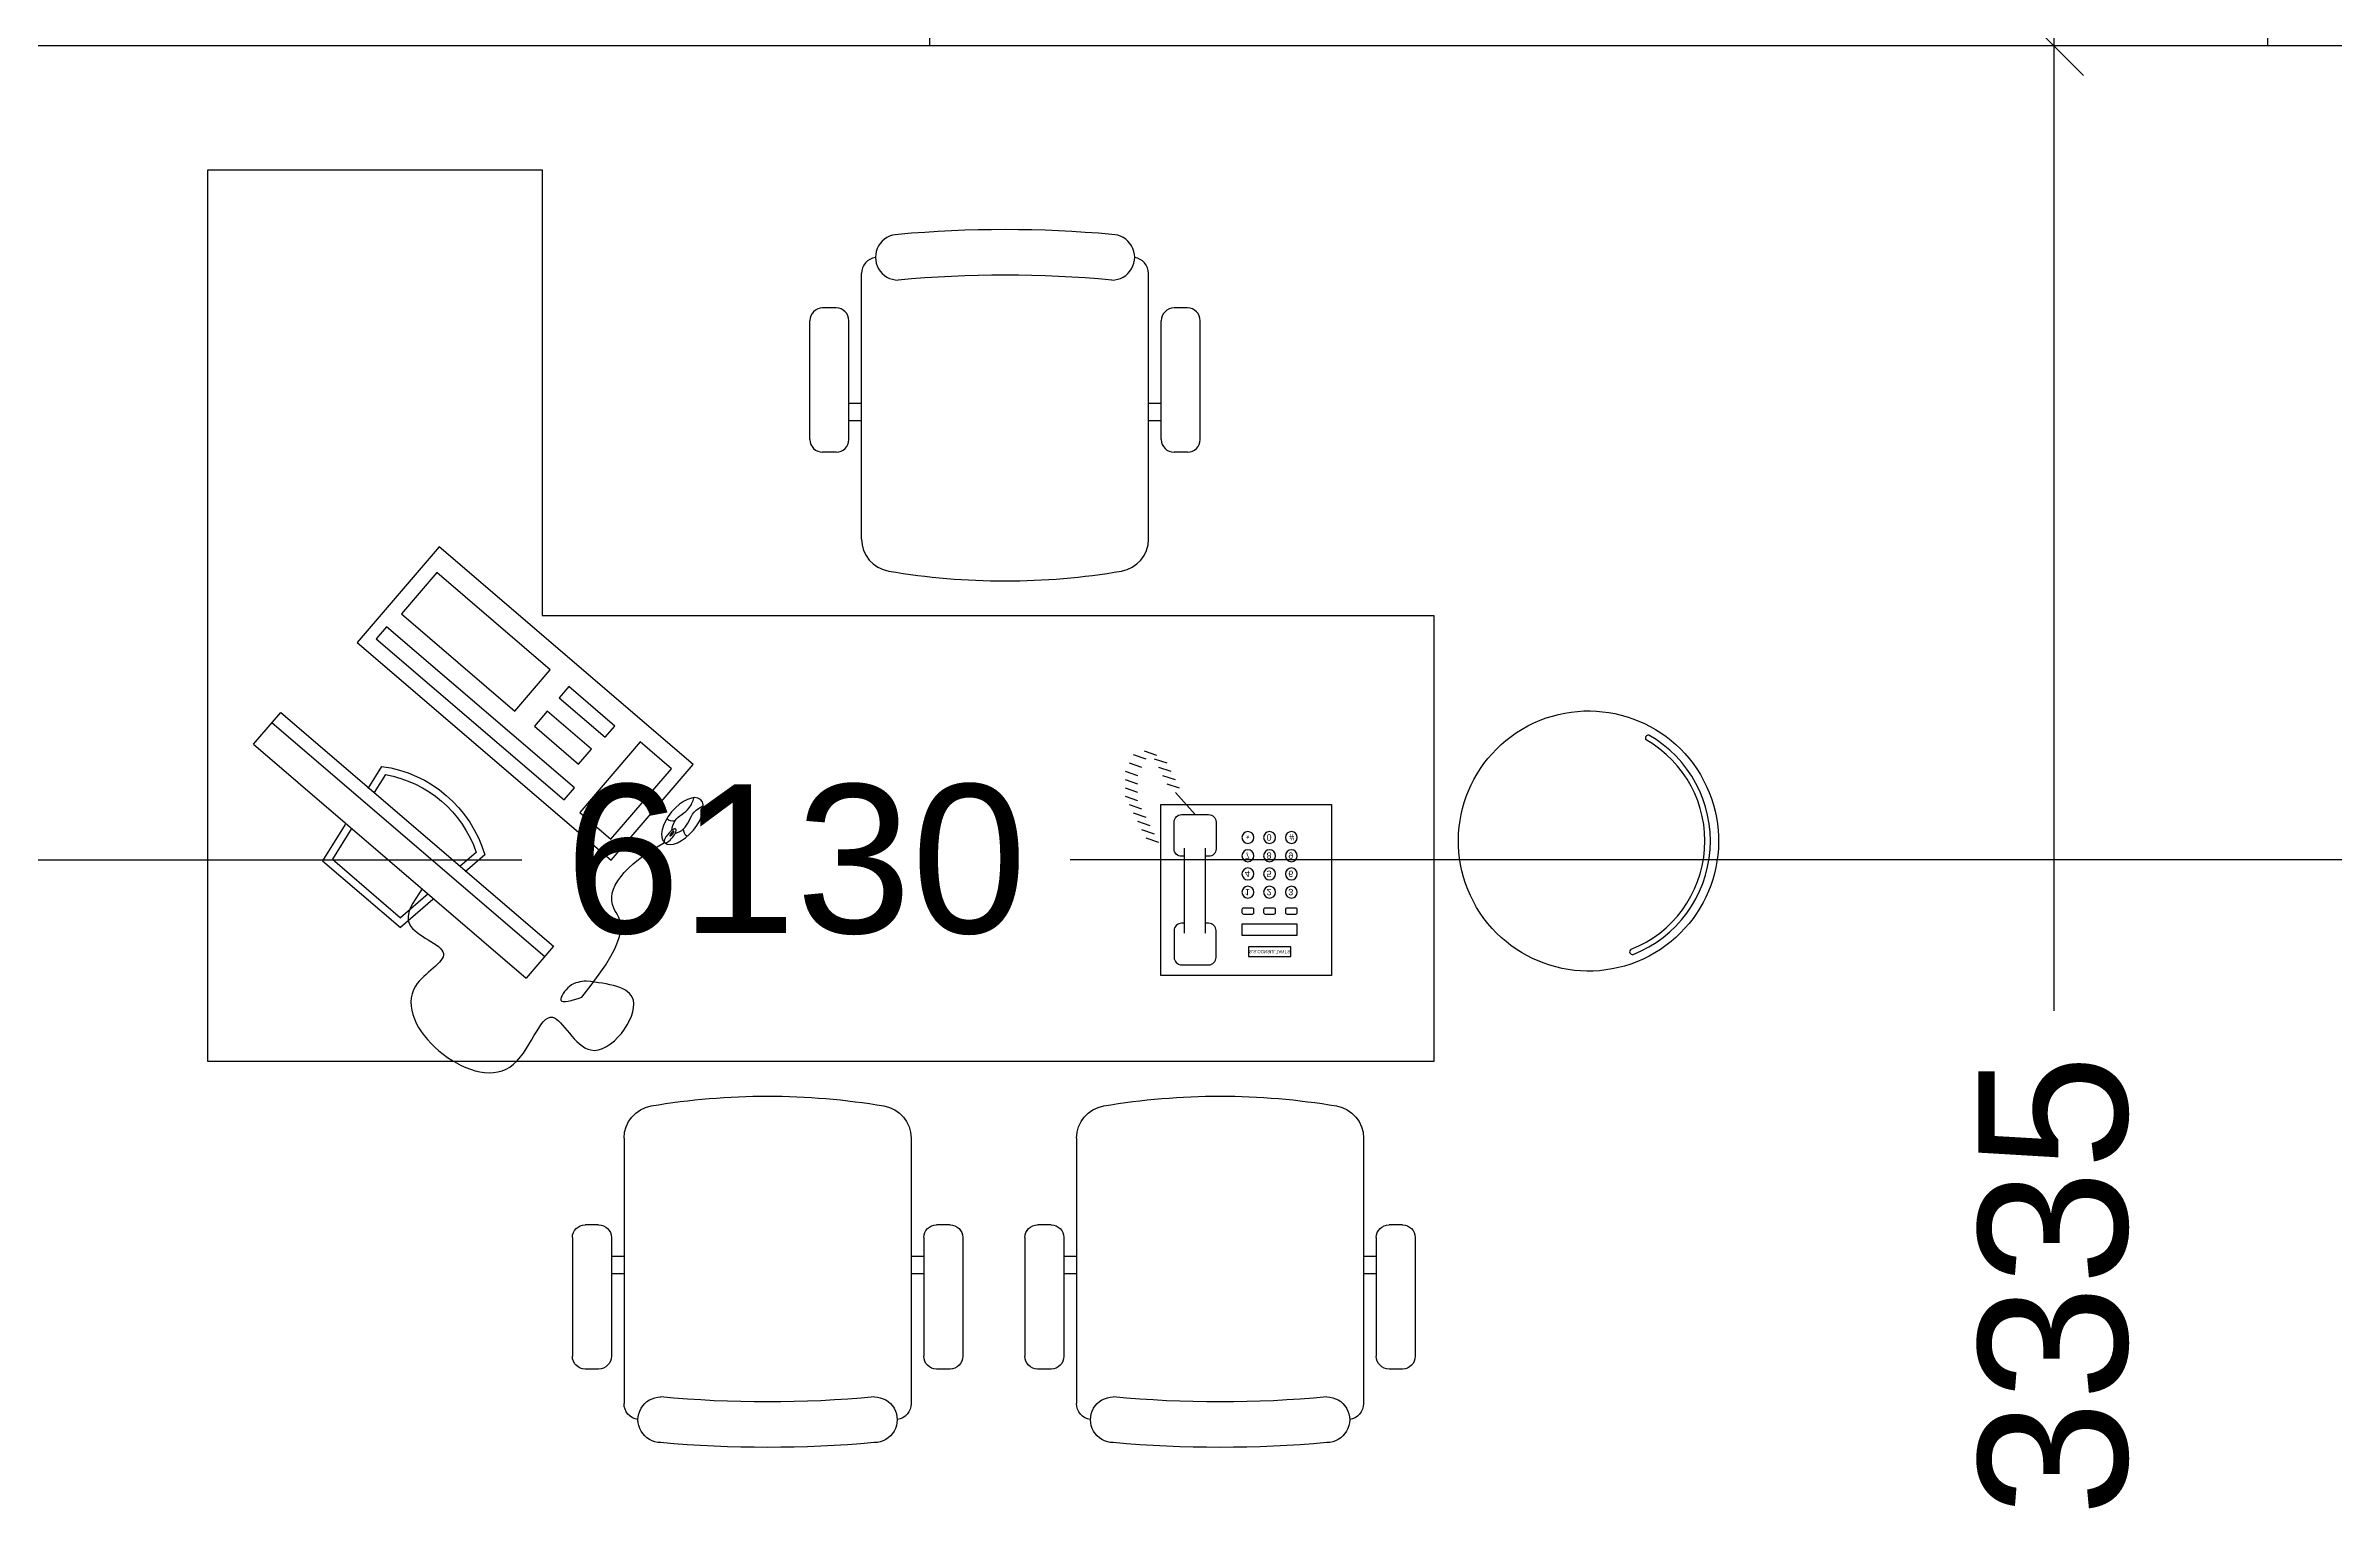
# Model space of a CAD drawing. Extents: x 6345096 to 6738923, y -6490958 to -6305885.
# Drawn here: x 6625872 to 6628951, y -6380684 to -6378705 of the extents above; entities that cross this region are included whole.
import ezdxf

# ---------------------------------------------------------------- set-up
doc = ezdxf.new("R2010")
doc.units = 0
doc.header["$LTSCALE"] = 600
doc.header["$MEASUREMENT"] = 0
doc.header["$PDMODE"] = 35
doc.linetypes.add('HIDDEN', pattern=[0.375, 0.25, -0.125])
doc.layers.get('0').update_dxf_attribs({"linetype": 'CONTINUOUS'})
doc.layers.get('Defpoints').update_dxf_attribs({"linetype": 'CONTINUOUS'})
for name, color, linetype in [('DIM-TEXT', 8, 'CONTINUOUS'), ('furniture', 33, 'CONTINUOUS'), ('HS', 251, 'CONTINUOUS'), ('Walls', 7, 'CONTINUOUS'), ('WIN', 151, 'CONTINUOUS'), ('Working Dim', 5, 'CONTINUOUS')]:
    doc.layers.add(name, color=color, linetype=linetype)
doc.styles.add('ari', font='arial.ttf')
doc.styles.add('ARIAL', font='arial.ttf')
doc.styles.add('RT', font='romant.shx')
doc.dimstyles.new('int. dim', dxfattribs={"dimtxt": 200, "dimasz": 80, "dimexe": 80, "dimexo": 0, "dimgap": 70, "dimtad": 0, "dimdec": 0, "dimzin": 12, "dimdsep": 46, "dimtxsty": 'ari', "dimblk": 'OBLIQUE', "dimcen": 2, "dimdle": 80, "dimclrd": 256, "dimclre": 256, "dimclrt": 6, "dimadec": 0, "dimazin": 0, "dimtfac": 1, "dimtdec": 0, "dimtix": 1, "dimtmove": 2, "dimatfit": 3, "dimfxl": 1, "dimtolj": 1, "dimtzin": 0, "dimlwd": -1, "dimlwe": -1, "dimarcsym": 0})
doc.dimstyles.new('TEXT', dxfattribs={"dimscale": 0, "dimtxt": 600, "dimasz": 300, "dimexe": 300, "dimexo": 30, "dimgap": 50, "dimtad": 0, "dimdec": 0, "dimzin": 0, "dimdsep": 46, "dimtxsty": 'RT', "dimblk": 'OBLIQUE', "dimcen": 0.09, "dimdle": 300, "dimclrd": 256, "dimclre": 256, "dimclrt": 170, "dimadec": 0, "dimazin": 0, "dimtfac": 1, "dimtdec": 0, "dimtofl": 0, "dimtmove": 2, "dimatfit": 3, "dimfxl": 1, "dimfrac": 2, "dimtolj": 1, "dimtzin": 0, "dimlwd": -1, "dimlwe": -1, "dimarcsym": 0})

# ---------------------------------------------------------------- blocks, each defined once
blk = doc.blocks.new('_Oblique')
at = {"color": 0, "linetype": 'ByBlock', "lineweight": -2}
blk.add_line((-0.5, -0.5), (0.5, 0.5), dxfattribs=at)
blk = doc.blocks.new('*D1282')
at = {"layer": 'Defpoints', "color": 0, "linetype": 'Continuous', "transparency": 16777216}
for p in [(6610879.4, -6372845.6, 13.3), (6651519.1, -6372996, 13.8), (6651519.1, -6374540.9)]:
    blk.add_point(p, dxfattribs=at)
at = {"layer": 'DIM-TEXT', "transparency": 16777216}
for p, q in [((6610879.4, -6372845.6), (6610879.4, -6374840.9)), ((6651519.1, -6372996), (6651519.1, -6374840.9)), ((6610579.4, -6374540.9), (6611790.4, -6374540.9)), ((6651819.1, -6374540.9), (6650608.1, -6374540.9))]:
    blk.add_line(p, q, dxfattribs=at)
at = {"layer": 'DIM-TEXT', "linetype": 'Continuous', "transparency": 16777216, "xscale": 300, "yscale": 300, "zscale": 300, "rotation": 180}
blk.add_blockref('_Oblique', (6610879.4, -6374540.9), dxfattribs=at)
at = {"layer": 'DIM-TEXT', "linetype": 'Continuous', "transparency": 16777216, "xscale": 300, "yscale": 300, "zscale": 300}
blk.add_blockref('_Oblique', (6651519.1, -6374540.9), dxfattribs=at)
at = {"layer": 'DIM-TEXT', "color": 170, "linetype": 'Continuous', "transparency": 16777216, "insert": (6631199.3, -6374540.9), "char_height": 750, "attachment_point": 5, "style": 'ari'}
blk.add_mtext('\\A1;{\\H1.067x;(I.C.U. - 6 Beds) EMERGENCY MEDICINE DEPT (18 Beds) TRIAGE (6 Beds)}', dxfattribs=at)
blk = doc.blocks.new('*D2003')
at = {"layer": 'Defpoints', "color": 0, "linetype": 'Continuous', "transparency": 16777216}
for p in [(6610879.4, -6377055.2), (6610879.4, -6378105.9, 22), (6651939.6, -6378104.7, -1)]:
    blk.add_point(p, dxfattribs=at)
at = {"layer": 'DIM-TEXT', "transparency": 16777216}
for p, q in [((6610879.4, -6378105.9), (6610879.4, -6376755.2)), ((6651939.6, -6378104.7), (6651939.6, -6376755.2)), ((6610579.4, -6377055.2), (6620675.1, -6377055.2)), ((6652239.6, -6377055.2), (6642143.8, -6377055.2))]:
    blk.add_line(p, q, dxfattribs=at)
at = {"layer": 'DIM-TEXT', "linetype": 'Continuous', "transparency": 16777216, "xscale": 300, "yscale": 300, "zscale": 300, "rotation": 180}
blk.add_blockref('_Oblique', (6610879.4, -6377055.2), dxfattribs=at)
at = {"layer": 'DIM-TEXT', "linetype": 'Continuous', "transparency": 16777216, "xscale": 300, "yscale": 300, "zscale": 300}
blk.add_blockref('_Oblique', (6651939.6, -6377055.2), dxfattribs=at)
at = {"layer": 'DIM-TEXT', "color": 170, "linetype": 'Continuous', "transparency": 16777216, "insert": (6631409.5, -6377055.2), "char_height": 750, "attachment_point": 5, "style": 'ari'}
blk.add_mtext("\\A1;{\\H1.067x;SAMPLE COLLECTION & O.P.D's (9 Nos.)}", dxfattribs=at)
blk = doc.blocks.new('A$C75CE7277')
at = {"layer": 'furniture'}
for p, q in [((164.9, 368), (173.5, 425.3)), ((173.5, 425.3), (312.5, 425.3)), ((174.9, 366.5), (182.3, 415.1)), ((182.3, 415.1), (303.8, 415.1)), ((311.1, 366.5), (303.8, 415.1)), ((321.1, 368), (312.5, 425.3)), ((0, 366.5), (486, 366.5)), ((0, 328), (486, 328)), ((151, 276.3), (156.3, 311.3)), ((162, 281.4), (166.3, 309.8)), ((324, 281.4), (319.7, 309.8)), ((335, 276.3), (329.7, 311.3))]:
    blk.add_line(p, q, dxfattribs=at)
blk.add_lwpolyline([(0, 366.5), (0, 309.8), (486, 309.8), (486, 366.5)], dxfattribs=at)
for points in [[(16.8, 170.4), (469.2, 170.4), (469.2, 0), (16.8, 0)], [(33.1, 150.1), (368, 150.1), (368, 128.6), (33.1, 128.6)], [(395.2, 149.3), (450.8, 149.3), (450.8, 23.5), (395.2, 23.5)], [(36.9, 102.3), (239, 102.3), (239, 28.6), (36.9, 28.6)], [(272.6, 100.6), (351.4, 100.6), (351.4, 73.9), (272.6, 73.9)], [(273, 49.4), (355.1, 49.4), (355.1, 29.5), (273, 29.5)]]:
    blk.add_lwpolyline(points, close=True, dxfattribs=at)
for centre, radius, start, end in [((243, 418.7), 159.4, 239.4611, 300.5389), ((243, 418.7), 169.5, 237.1302, 302.8698), ((489.9, 66.1), 13.2, 37.5347, 89.1748), ((526.4, 66.1), 13.3, 89.2599, 139.5773)]:
    blk.add_arc(centre, radius, start, end, dxfattribs=at)
for centre, major_axis, ratio in [((508.2, 67.5), (-0.5, -38), 0.504094), ((508.6, 93.5), (-0.2, -12), 0.321688), ((508.4, 89.7), (-0.03, -4.1), 0.266102)]:
    blk.add_ellipse(centre, major_axis=major_axis, ratio=ratio, dxfattribs=at)
for points in [[(300.6, 366.5), (318.7, 414), (379.3, 414), (379.3, 472.2), (547.5, 472.2), (547.5, 383.5), (615.5, 383.5), (615.5, 294.8), (550.5, 316.5)], [(550.5, 316.5), (537.8, 336.7), (541, 358.3), (559.8, 337.1)], [(505.3, 86.6), (500.3, 74.4), (503.5, 48.2), (499.4, 33.4)], [(511.6, 86.5), (516.3, 74.7), (512.3, 48.1), (516.1, 33.2)]]:
    blk.add_spline(points, degree=3, dxfattribs=at)
blk.add_open_spline([(559.8, 337.1), (556.6, 218.6), (490.6, 234.2), (486.6, 163.4), (508.7, 105.5)], degree=3, knots=[0, 0, 0, 0, 1.558339, 3.964451, 3.964451, 3.964451, 3.964451], dxfattribs=at)
blk = doc.blocks.new('A$C5D0630F4')
at = {"layer": 'furniture', "color": 8}
for p, q in [((-1013.8, 1607.6), (-1013.8, 1589.5)), ((-836.8, 1624.8), (-996.6, 1624.8)), ((-819.6, 1607.6), (-819.6, 1589.5)), ((-836.8, 1572.3), (-996.6, 1572.3)), ((-885.4, 1572.3), (-885.4, 1555.2)), ((-862.1, 1572.3), (-862.1, 1555.2)), ((-702.9, 1555.2), (-1060, 1555.2)), ((-484.4, 1512.3), (-484.4, 1282.3)), ((-254.1, 1512.3), (-484.4, 1512.3)), ((-254.1, 1282.3), (-254.1, 1512.3)), ((-427.3, 1342.6), (-313, 1342.6)), ((-267.8, 1328.5), (-237.9, 1302)), ((236.9, 1335.5), (396.7, 1335.5)), ((-427.3, 1314.5), (-313, 1314.5)), ((-232.3, 1307.6), (-226.7, 1290.8)), ((-221.1, 1302), (-215.5, 1285.2)), ((-209.9, 1296.4), (-204.3, 1279.6)), ((219.7, 1318.3), (219.7, 1300.2)), ((413.9, 1318.3), (413.9, 1300.2)), ((-484.4, 1282.3), (-254.1, 1282.3)), ((-305.2, 1279.6), (-299.6, 1262.7)), ((-294, 1274), (-288.4, 1257.1)), ((-282.8, 1268.3), (-277.1, 1251.5)), ((-271.5, 1262.7), (-265.9, 1245.9)), ((-198.7, 1290.8), (-193.1, 1274)), ((-193.1, 1262.7), (-187.5, 1245.9)), ((-188.1, 1277.2), (-182.5, 1260.4)), ((103, 1265.9), (460.1, 1265.9)), ((236.9, 1283), (396.7, 1283)), ((262.2, 1283), (262.2, 1265.9)), ((285.5, 1283), (285.5, 1265.9)), ((-260.3, 1257.1), (-254.7, 1240.3)), ((-249.1, 1251.5), (-243.5, 1234.7)), ((-237.9, 1251.5), (-232.3, 1234.7)), ((-226.7, 1251.5), (-221.1, 1234.7)), ((-215.5, 1251.5), (-209.9, 1234.7)), ((-204.3, 1257.1), (-198.7, 1240.3)), ((-702.9, 1169.1), (-1060, 1169.1)), ((-836.8, 1152), (-996.6, 1152)), ((-885.4, 1169.1), (-885.4, 1152)), ((-862.1, 1169.1), (-862.1, 1152)), ((-1013.8, 1134.9), (-1013.8, 1116.7)), ((-819.6, 1134.9), (-819.6, 1116.7)), ((-836.8, 1099.5), (-996.6, 1099.5)), ((-1013.8, 998.8), (-1013.8, 980.6)), ((-836.8, 1015.9), (-996.6, 1015.9)), ((-819.6, 998.8), (-819.6, 980.6)), ((-836.8, 963.4), (-996.6, 963.4)), ((-885.4, 963.4), (-885.4, 946.3)), ((-862.1, 963.4), (-862.1, 946.3)), ((-702.9, 946.3), (-1060, 946.3)), ((103, 879.8), (460.1, 879.8)), ((236.9, 862.7), (396.7, 862.7)), ((262.2, 879.8), (262.2, 862.7)), ((285.5, 879.8), (285.5, 862.7)), ((219.7, 845.6), (219.7, 827.4)), ((413.9, 845.6), (413.9, 827.4)), ((236.9, 810.2), (396.7, 810.2)), ((-702.9, 560.2), (-1060, 560.2)), ((-885.4, 560.2), (-885.4, 543.2)), ((-862.1, 560.2), (-862.1, 543.2)), ((-1013.8, 526), (-1013.8, 507.8)), ((-836.8, 543.2), (-996.6, 543.2)), ((-819.6, 526), (-819.6, 507.8)), ((-836.8, 490.7), (-996.6, 490.7))]:
    blk.add_line(p, q, dxfattribs=at)
blk.add_lwpolyline([(0, 449.8), (0, 1649.8), (-599.9, 1649.8), (-599.9, 0), (599.9, 0), (599.9, 449.8), (0, 449.8)], dxfattribs=at)
at = {"layer": 'furniture', "color": 8, "elevation": 0}
for points in [[(-458.8, 1400.4), (-458.8, 1457.3), (-445.7, 1457.3), (-445.7, 1400.4)], [(-430.1, 1391.6), (-430.1, 1466.1), (-415.1, 1466.1), (-415.1, 1391.6)]]:
    blk.add_lwpolyline(points, close=True, dxfattribs=at)
at = {"layer": 'furniture', "color": 8}
for points in [[(-401.5, 1452.1), (-401.5, 1464.1, -0.414214), (-399.5, 1466.1), (-395.5, 1466.1, -0.414214), (-393.5, 1464.1), (-393.5, 1452.1, -0.414214), (-395.5, 1450.1), (-399.5, 1450.1, -0.414214)], [(-401.5, 1422.8), (-401.5, 1434.8, -0.414214), (-399.5, 1436.8), (-395.5, 1436.8, -0.414214), (-393.5, 1434.8), (-393.5, 1422.8, -0.414214), (-395.5, 1420.8), (-399.5, 1420.8, -0.414214)], [(-401.5, 1393.6), (-401.5, 1405.6, -0.414214), (-399.5, 1407.6), (-395.5, 1407.6, -0.414214), (-393.5, 1405.6), (-393.5, 1393.6, -0.414214), (-395.5, 1391.6), (-399.5, 1391.6, -0.414214)]]:
    blk.add_lwpolyline(points, format="xyb", close=True, dxfattribs=at)
for points in [[(-413.9, 1314.5), (-413.9, 1310.3, -0.414241), (-423.9, 1300.3), (-459.9, 1300.3, -0.414186), (-469.9, 1310.3), (-469.9, 1346.8, -0.414241), (-459.9, 1356.8), (-423.9, 1356.8, -0.414186), (-413.9, 1346.8), (-413.9, 1342.5)], [(-323.9, 1314.5), (-323.9, 1310.3, 0.414241), (-313.9, 1300.3), (-277.8, 1300.3, 0.414186), (-267.8, 1310.3), (-267.8, 1346.8, 0.414241), (-277.8, 1356.8), (-313.9, 1356.8, 0.414186), (-323.9, 1346.8), (-323.9, 1342.5)]]:
    blk.add_lwpolyline(points, format="xyb", dxfattribs=at)
for centre in [(-372.1, 1458.1), (-347.6, 1458.1), (-323.1, 1458.1), (-298.6, 1458.1), (-372.1, 1428.8), (-347.6, 1428.8), (-323.1, 1428.8), (-298.6, 1428.8), (-372.1, 1399.6), (-347.6, 1399.6), (-323.1, 1399.6), (-298.6, 1399.6)]:
    blk.add_circle(centre, 8, dxfattribs=at)
at = {"layer": 'furniture', "color": 8, "extrusion": (0, 0, -1)}
for centre, major_axis, start_param, end_param in [((-303.3, 1857.9), (-154.9, 81.5), 1.871765232713639, 8.154950539893225), ((-303.3, 1857.9), (-88.8, 137.9), -0.622969, 1.625443), ((-303.3, 1857.9), (48.2, 149), -1.507903, 0.740509), ((-452.3, 1916.9), (3.35, 1.56), 0.857963, 3.90553), ((-164.8, 1938.7), (2.9, 2.9), 0.714732, 2.963144), ((236.9, 1318.3), (12.1, 12.1), 3.926991, 5.497787), ((396.7, 1318.3), (-12.1, 12.1), 0.785398, 2.356194), ((236.9, 1300.2), (-12.1, 12.1), 3.926991, 5.497787), ((396.7, 1300.2), (12.1, 12.1), 0.785398, 2.356194), ((103, 1222.2), (-11.2, 42.3), -1.143999, 0.258671), ((460.1, 1244), (-15.5, 15.5), 0.785398, 2.207354), ((482, 1216.6), (-21.7, 21.7), 5.497787, 8.63938), ((982.6, 1072.9), (-8.6, 935.9), 4.553487, 4.889738), ((-1096.9, 1072.8), (-11.3, 1554.9), 1.485447, 1.670639), ((-1083.5, 1072.8), (-1599.3, 104.6), 2.986466, 3.166126), ((482, 929.2), (-21.7, 21.7), 2.356194, 5.497787), ((103, 923.6), (15.6, 40.9), 2.777366, 4.180037), ((460.1, 901.7), (15.5, 15.5), 0.934239, 2.356194), ((236.9, 845.6), (12.1, 12.1), 3.926991, 5.497787), ((396.7, 845.6), (-12.1, 12.1), 0.785398, 2.356194), ((236.9, 827.4), (-12.1, 12.1), 3.926991, 5.497787), ((396.7, 827.4), (12.1, 12.1), 0.785398, 2.356194)]:
    blk.add_ellipse(centre, major_axis=major_axis, ratio=1, start_param=start_param, end_param=end_param, dxfattribs=at)
at = {"layer": 'furniture', "color": 8}
for centre, major_axis, start_param, end_param in [((-996.6, 1607.6), (12.1, 12.1), 0.785398, 2.356194), ((-836.8, 1607.6), (-12.1, 12.1), 3.926991, 5.497787), ((-996.6, 1589.5), (-12.1, 12.1), 0.785398, 2.356194), ((-836.8, 1589.5), (12.1, 12.1), 3.926991, 5.497787), ((-1060, 1533.3), (15.5, 15.5), 0.785398, 2.207354), ((-702.9, 1511.5), (11.2, 42.3), -1.143999, 0.258671), ((-1081.9, 1505.9), (21.7, 21.7), 5.497787, 8.63938), ((-1582.5, 1362.2), (8.6, 935.9), 4.553487, 4.889738), ((483.6, 1362.1), (1599.3, 104.6), 2.986466, 3.166126), ((497, 1362.1), (11.3, 1554.9), 1.485447, 1.670639), ((-1081.9, 1218.5), (21.7, 21.7), 2.356194, 5.497787), ((-702.9, 1212.9), (-15.6, 40.9), 2.777366, 4.180037), ((-1060, 1191), (15.5, 15.5), 2.505035, 3.926991), ((-996.6, 1134.9), (12.1, 12.1), 0.785398, 2.356194), ((-836.8, 1134.9), (-12.1, 12.1), 3.926991, 5.497787), ((-996.6, 1116.7), (-12.1, 12.1), 0.785398, 2.356194), ((-836.8, 1116.7), (12.1, 12.1), 3.926991, 5.497787), ((-996.6, 998.8), (12.1, 12.1), 0.785398, 2.356194), ((-836.8, 998.8), (-12.1, 12.1), 3.926991, 5.497787), ((-996.6, 980.6), (-12.1, 12.1), 0.785398, 2.356194), ((-836.8, 980.6), (12.1, 12.1), 3.926991, 5.497787), ((-1081.9, 897), (21.7, 21.7), 5.497787, 8.63938), ((-1060, 924.5), (15.5, 15.5), 0.785398, 2.207354), ((-702.9, 902.6), (11.2, 42.3), -1.143999, 0.258671), ((483.6, 753.2), (1599.3, 104.6), 2.986466, 3.166126), ((497, 753.2), (11.3, 1554.9), 1.485447, 1.670639), ((-1582.5, 753.3), (8.6, 935.9), 4.553487, 4.889738), ((-1081.9, 609.6), (21.7, 21.7), 2.356194, 5.497787), ((-702.9, 604), (-15.6, 40.9), 2.777366, 4.180037), ((-1060, 582.1), (15.5, 15.5), 2.505035, 3.926991), ((-996.6, 526), (12.1, 12.1), 0.785398, 2.356194), ((-836.8, 526), (-12.1, 12.1), 3.926991, 5.497787), ((-996.6, 507.8), (-12.1, 12.1), 0.785398, 2.356194), ((-836.8, 507.8), (12.1, 12.1), 3.926991, 5.497787)]:
    blk.add_ellipse(centre, major_axis=major_axis, ratio=1, start_param=start_param, end_param=end_param, dxfattribs=at)
at = {"layer": 'furniture', "color": 8, "extrusion": (0, 0, -1), "xscale": -0.9944751381987783, "yscale": 0.9944751379080117, "zscale": -0.9944751381987783, "rotation": 229.3852815551396}
blk.add_blockref('A$C75CE7277', (-103.5, 298.9), dxfattribs=at)
at = {"layer": 'furniture', "color": 8, "style": 'ARIAL'}
for s, height, p in [('S.S.CONSULTANTS', 4.234, (-450, 1401.2, 0)), ('3', 8.57, (-367.7, 1454, 0)), ('6', 8.57, (-343.2, 1454, 0)), ('9', 8.57, (-318.7, 1454, 0)), ('#', 8.57, (-294.2, 1455.5, 0)), ('2', 8.57, (-367.7, 1424.8, 0)), ('5', 8.57, (-343.2, 1424.8, 0)), ('8', 8.57, (-318.7, 1424.8, 0)), ('0', 8.57, (-294.2, 1424.8, 0)), ('1', 8.57, (-367.7, 1395.6, 0)), ('4', 8.57, (-343.2, 1395.6, 0)), ('7', 8.57, (-318.7, 1395.6, 0)), ('*', 8.57, (-291.7, 1397.1, 0))]:
    blk.add_text(s, height=height, rotation=90, dxfattribs=at).set_placement(p)
blk = doc.blocks.new('*D2160')
at = {"layer": 'Defpoints', "color": 0, "transparency": 16777216}
for p in [(6623816.4, -6379520.5), (6629946, -6379520.5), (6623816.4, -6379799.8)]:
    blk.add_point(p, dxfattribs=at)
at = {"layer": 'Working Dim', "transparency": 16777216}
for p, q in [((6623816.4, -6379520.5), (6623816.4, -6379879.8)), ((6629946, -6379520.5), (6629946, -6379879.8)), ((6623736.4, -6379799.8), (6626512.3, -6379799.8)), ((6630026, -6379799.8), (6627250, -6379799.8))]:
    blk.add_line(p, q, dxfattribs=at)
at = {"layer": 'Working Dim', "transparency": 16777216, "xscale": 80, "yscale": 80, "zscale": 80, "rotation": 180}
blk.add_blockref('_Oblique', (6623816.4, -6379799.8), dxfattribs=at)
at = {"layer": 'Working Dim', "transparency": 16777216, "xscale": 80, "yscale": 80, "zscale": 80}
blk.add_blockref('_Oblique', (6629946, -6379799.8), dxfattribs=at)
at = {"layer": 'Working Dim', "color": 6, "transparency": 16777216, "insert": (6626881.2, -6379799.8), "char_height": 200, "attachment_point": 5, "style": 'ari'}
blk.add_mtext('\\A1;6130', dxfattribs=at)
blk = doc.blocks.new('*D2161')
at = {"layer": 'Defpoints', "color": 0, "transparency": 16777216}
for p in [(6628788.2, -6378704.7), (6628573.7, -6382040), (6628788.2, -6382040)]:
    blk.add_point(p, dxfattribs=at)
at = {"layer": 'Working Dim', "transparency": 16777216}
for p, q in [((6628573.7, -6378624.7), (6628573.7, -6380003)), ((6628788.2, -6378704.7), (6628493.7, -6378704.7)), ((6628573.7, -6382120), (6628573.7, -6380741.7)), ((6628788.2, -6382040), (6628493.7, -6382040))]:
    blk.add_line(p, q, dxfattribs=at)
at = {"layer": 'Working Dim', "transparency": 16777216, "xscale": 80, "yscale": 80, "zscale": 80}
for p, rotation in [((6628573.7, -6378704.7), 90), ((6628573.7, -6382040), 270)]:
    blk.add_blockref('_Oblique', p, dxfattribs=dict(at, rotation=rotation))
at = {"layer": 'Working Dim', "color": 6, "transparency": 16777216, "insert": (6628573.7, -6380372.3), "char_height": 200, "attachment_point": 5, "rotation": 90, "style": 'ari'}
blk.add_mtext('\\A1;3335', dxfattribs=at)
blk = doc.blocks.new('A$C2CD672AE')
at = {"layer": 'Walls', "color": 8, "linetype": 'HIDDEN'}
blk.add_line((98842, 77719.3), (93498, 77719.3), dxfattribs=at)

msp = doc.modelspace()

# ---------------------------------------------------------------- linework, layer by layer
at = {"layer": 'Walls'}
msp.add_line((6629161.354, -6378704.651), (6623817.353, -6378704.651), dxfattribs=at)
at = {"layer": 'WIN', "linetype": 'Continuous', "elevation": 15.51}
msp.add_lwpolyline([(6627061.353, -6378474.68), (6628861.353, -6378474.68), (6628861.353, -6378704.68), (6627061.353, -6378704.68)], close=True, dxfattribs=at)

# ---------------------------------------------------------------- block references
at = {"layer": 'furniture', "xscale": -1, "rotation": 270}
msp.add_blockref('A$C5D0630F4', (6626089.681, -6379471.217, 15.51), dxfattribs=at)
at = {"layer": 'HS'}
msp.add_blockref('A$C2CD672AE', (6530319.294, -6456423.902, 8.17), dxfattribs=at)

# ---------------------------------------------------------------- dimensions: what is measured, and where the dimension line sits
at = {"layer": 'DIM-TEXT', "linetype": 'Continuous'}
dim = msp.add_linear_dim(base=(6651519.099, -6374540.85, -12.768), p1=(6610879.441, -6372845.638, 0.533), p2=(6651519.099, -6372995.97, 1.031), text='{\\H1.067x;(I.C.U. - 6 Beds) EMERGENCY MEDICINE DEPT (18 Beds) TRIAGE (6 Beds)}', dimstyle='TEXT', override={"dimscale": 1, "dimtxt": 750, "dimexo": 0, "dimtxsty": 'ari'}, dxfattribs=at)
dim.commit()
dim.dimension.update_dxf_attribs({"geometry": '*D1282', "text_midpoint": (6631199.27, -6374540.85, -12.768)})
dim = msp.add_linear_dim(base=(6610879.358, -6377055.236, 1.031), p1=(6651939.585, -6378104.678), p2=(6610879.358, -6378105.854, 22.984), angle=180, text="{\\H1.067x;SAMPLE COLLECTION & O.P.D's (9 Nos.)}", dimstyle='TEXT', override={"dimscale": 1, "dimtxt": 750, "dimexo": 0, "dimtxsty": 'ari'}, dxfattribs=at)
dim.commit()
dim.dimension.update_dxf_attribs({"geometry": '*D2003', "text_midpoint": (6631409.471, -6377055.236, 1.031)})
at = {"layer": 'Working Dim', "color": 6}
dim = msp.add_linear_dim(base=(6628573.738, -6382040.01, 15.51), p1=(6628788.169, -6378704.68, 15.51), p2=(6628788.169, -6382040.01, 15.51), angle=90, dimstyle='int. dim', override={"dimtxt": 200, "dimarcsym": 1}, dxfattribs=at)
dim.commit()
dim.dimension.update_dxf_attribs({"geometry": '*D2161', "text_midpoint": (6628573.738, -6380372.345, 15.51)})
dim = msp.add_linear_dim(base=(6623816.354, -6379799.839, 15.51), p1=(6629945.963, -6379520.463, 15.51), p2=(6623816.354, -6379520.463, 15.51), dimstyle='int. dim', override={"dimtxt": 200, "dimarcsym": 1}, dxfattribs=at)
dim.commit()
dim.dimension.update_dxf_attribs({"geometry": '*D2160', "text_midpoint": (6626881.158, -6379799.839, 15.51)})

doc.saveas('drawing.dxf')
